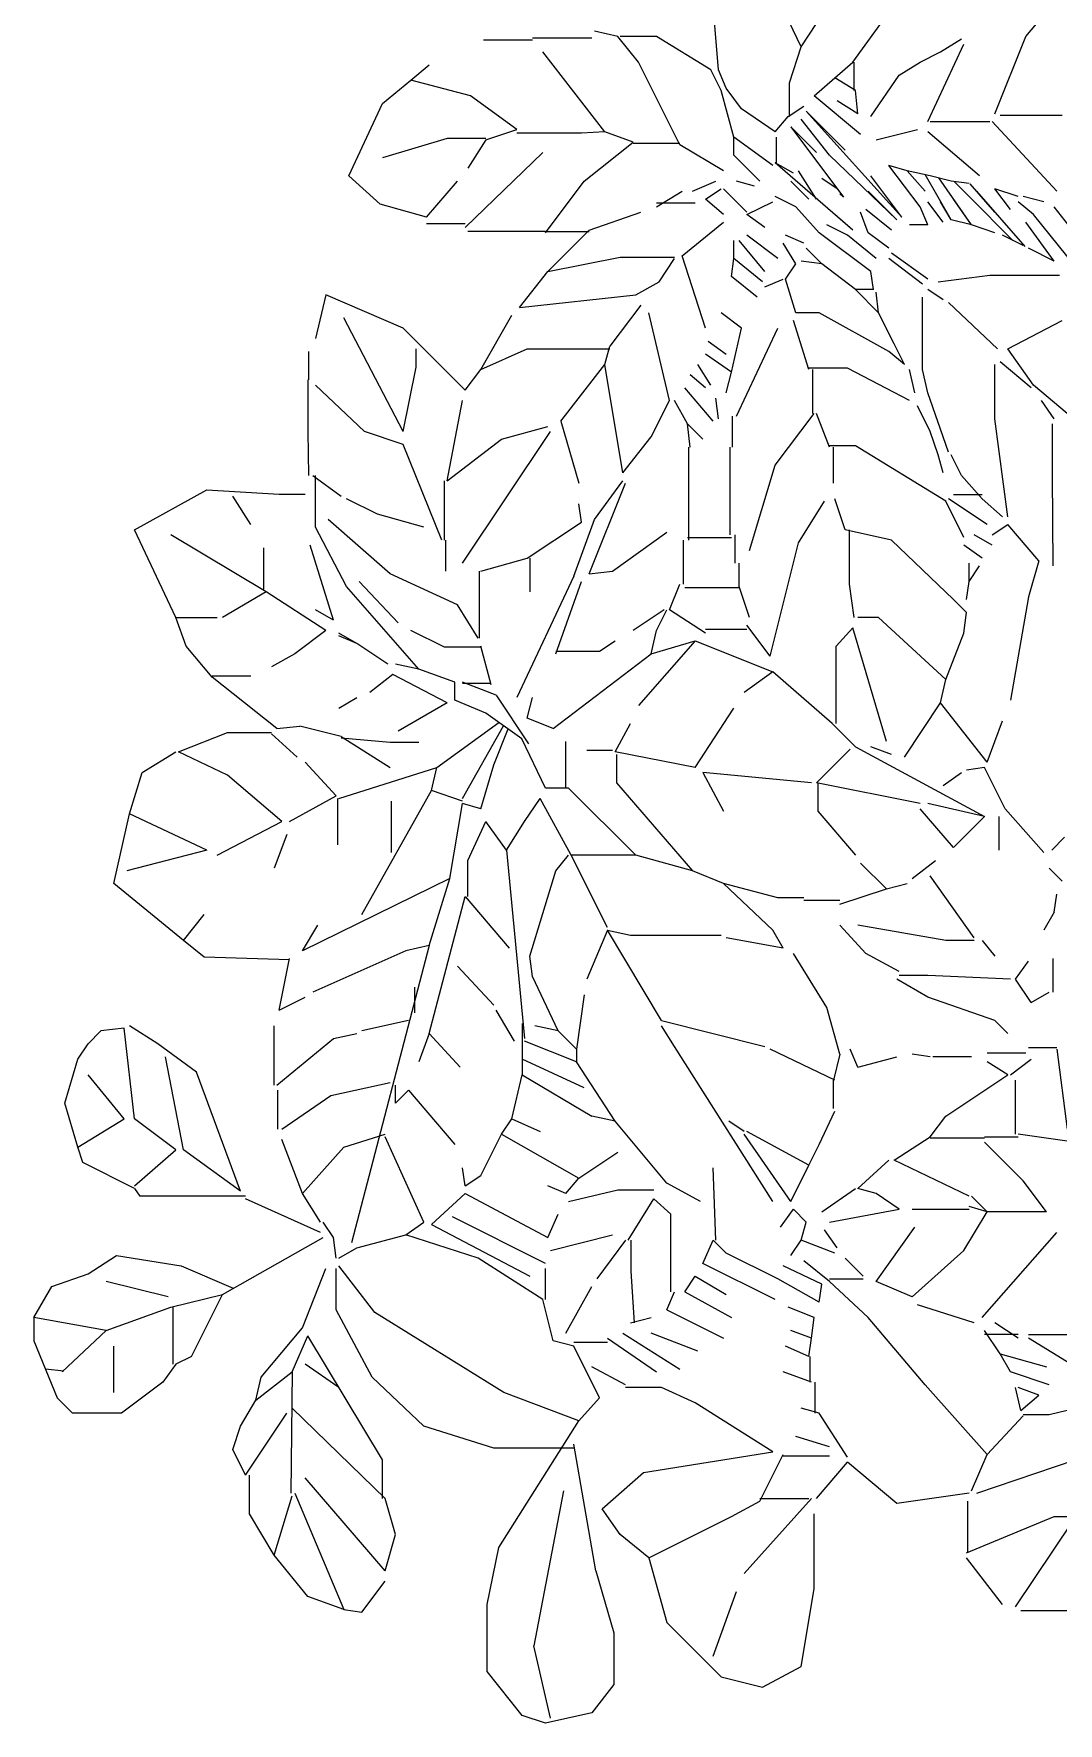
# Model space of a CAD drawing. Header units: millimetres. Extents: x 284148 to 331264, y 78716 to 101523.
# Drawn here: x 307996 to 309450, y 84690 to 87088 of the extents above; entities that cross this region are included whole.
import ezdxf

# ---------------------------------------------------------------- set-up
doc = ezdxf.new("R2010")
doc.units = ezdxf.units.MM

# ---------------------------------------------------------------- blocks, each defined once
blk = doc.blocks.new('A$C45E1185F')
at = {"linetype": 'Continuous'}
for p, q in [((1089, 2453), (1001, 2636.3)), ((1162.4, 2431), (1265, 2574)), ((971.6, 2420), (962.5, 2533.7)), ((1408, 2467.7), (1448.3, 2515.3)), ((828.7, 2467.7), (795.7, 2475)), ((1089, 2453), (1111, 2486)), ((707.7, 2462.2), (638, 2462.2)), ((707.7, 2465.8), (792, 2465.8)), ((858, 2431), (828.7, 2467.7)), ((883.6, 2467.7), (832.3, 2467.7)), ((960.7, 2420), (883.6, 2467.7)), ((1072.5, 2401.7), (1089, 2453)), ((1268.7, 2346.7), (1320, 2456.7)), ((1287, 2445.7), (1316.4, 2464)), ((1364, 2357.7), (1408, 2467.7)), ((535.3, 2405.3), (561, 2427.3)), ((810.3, 2332), (722.3, 2445.7)), ((916.7, 2313.7), (858, 2431)), ((1136.7, 2409), (1162.4, 2431)), ((1164.2, 2390.7), (1164.2, 2431)), ((1228.3, 2412.7), (1257.7, 2431)), ((1257.7, 2431), (1287, 2445.7)), ((495, 2372.3), (535.3, 2405.3)), ((619.7, 2383.3), (535.3, 2405.3)), ((975.3, 2390.7), (960.7, 2420)), ((982.7, 2394.3), (971.6, 2420)), ((1072.5, 2354), (1072.5, 2401.7)), ((1107.3, 2383.3), (1136.7, 2409)), ((1166, 2390.7), (1136.7, 2409)), ((1188, 2354), (1228.3, 2412.7)), ((685.7, 2335.7), (619.7, 2383.3)), ((993.7, 2324.7), (975.3, 2390.7)), ((1004.6, 2365), (982.7, 2394.3)), ((1173.3, 2328.3), (1107.3, 2383.3)), ((1169.7, 2357.7), (1140.3, 2376)), ((1169.7, 2357.7), (1166, 2390.7)), ((447.3, 2269.7), (495, 2372.3)), ((1052.3, 2332), (1004.6, 2365)), ((1052.3, 2332), (1070.7, 2354)), ((1070.7, 2354), (1092.6, 2368.7)), ((1129.3, 2299), (1089, 2350.3)), ((1151.3, 2306.3), (1096.3, 2361.3)), ((1232, 2211), (1096.3, 2361.3)), ((1371.3, 2355.8), (1459.3, 2355.8)), ((641.7, 2321), (685.7, 2335.7)), ((777.3, 2330.2), (685.7, 2330.2)), ((810.3, 2332), (777.3, 2330.2)), ((850.6, 2317.3), (810.3, 2332)), ((1111, 2302.7), (1074.3, 2339.3)), ((1074.3, 2339.3), (1149.3, 2239.3)), ((1195.3, 2321), (1254, 2335.7)), ((1342, 2269.7), (1268.7, 2332)), ((1272.3, 2346.7), (1356.7, 2346.7)), ((1452, 2247.7), (1360.3, 2346.7)), ((586.7, 2322.8), (495, 2295.3)), ((641.7, 2322.8), (586.7, 2322.8)), ((612.4, 2196.3), (722.3, 2302.7)), ((641.7, 2321), (616, 2280.7)), ((781, 2262.3), (850.6, 2317.3)), ((916.7, 2315.5), (850.6, 2315.5)), ((979, 2277), (916.7, 2313.7)), ((1048.7, 2284.3), (993.7, 2324.7)), ((993.7, 2299), (993.7, 2324.7)), ((1054.2, 2288), (1054.2, 2324.7)), ((1030.3, 2262.3), (993.7, 2299)), ((1078, 2273.3), (1052.3, 2288)), ((1162.4, 2192.7), (1052.3, 2288)), ((1129.3, 2299), (1224.7, 2207.3)), ((1239.3, 2277), (1213.7, 2284.3)), ((1257.7, 2225.7), (1213.7, 2284.3)), ((491.4, 2229.3), (447.3, 2269.7)), ((557.3, 2211), (601.3, 2262.3)), ((726, 2189), (781, 2262.3)), ((935, 2247.7), (968, 2262.3)), ((1023, 2255), (997.3, 2262.3)), ((1100, 2236.7), (1074.3, 2262.3)), ((1111, 2236.7), (1085.3, 2277)), ((1140.3, 2251.3), (1118.3, 2266)), ((1232, 2211), (1188, 2269.7)), ((1272.3, 2269.7), (1239.3, 2277)), ((1265, 2247.7), (1239.3, 2277)), ((1301.7, 2207.3), (1265, 2271.5)), ((1301.7, 2262.3), (1272.3, 2269.7)), ((1331, 2200), (1284.3, 2266.7)), ((1327.3, 2258.7), (1301.7, 2262.3)), ((1356.7, 2211), (1306.5, 2261.1)), ((1364, 2218.3), (1328.9, 2258.4)), ((883.6, 2225.7), (920.3, 2247.7)), ((883.6, 2231.2), (938.7, 2231.2)), ((953.3, 2236.7), (975.3, 2251.3)), ((979, 2214.7), (953.3, 2236.7)), ((1012, 2218.3), (979, 2251.3)), ((1012, 2214.7), (1048.7, 2233)), ((1081.7, 2225.7), (1052.3, 2240.3)), ((1149.3, 2239.3), (1144, 2244)), ((1224.7, 2207.3), (1184.3, 2247.7)), ((1290.7, 2203.7), (1268.7, 2233)), ((1301.7, 2207.3), (1287, 2233)), ((1331, 2200), (1305.3, 2236.7)), ((1389.6, 2178), (1327.3, 2240.3)), ((1364, 2218.3), (1338.3, 2247.7)), ((1406.8, 2169.4), (1338.3, 2247.7)), ((1397, 2240.3), (1364, 2251.3)), ((1386, 2222), (1364, 2251.3)), ((1419, 2214.7), (1397, 2233)), ((1433.6, 2233), (1404.3, 2240.3)), ((557.3, 2211), (491.4, 2229.3)), ((788.3, 2192.7), (861.7, 2218.3)), ((1037.6, 2196.3), (1012, 2214.7)), ((1114.6, 2189), (1081.7, 2225.7)), ((1162.4, 2192.7), (1136.7, 2214.7)), ((1184.3, 2189), (1173.3, 2218.3)), ((1217.3, 2192.7), (1180.7, 2222)), ((1268.7, 2200), (1257.7, 2225.7)), ((1331, 2200), (1301.7, 2207.3)), ((1477.7, 2141.3), (1419, 2214.7)), ((1474, 2192.7), (1448.3, 2225.7)), ((612.4, 2201.8), (557.3, 2201.8)), ((726, 2190.8), (616, 2190.8)), ((726, 2190.8), (788.3, 2190.8)), ((729.6, 2134), (788.3, 2192.7)), ((920.3, 2156), (979, 2203.7)), ((1056, 2152.3), (1012, 2185.3)), ((1092.6, 2174.3), (1067, 2185.3)), ((1188, 2134), (1114.6, 2189)), ((1155, 2185.3), (1125.6, 2200)), ((1195.3, 2152.3), (1155, 2185.3)), ((1213.7, 2167), (1184.3, 2189)), ((1268.7, 2200), (1243, 2200)), ((1364, 2189), (1331, 2200)), ((1404.3, 2170.7), (1375, 2185.3)), ((1448.3, 2148.7), (1408, 2203.7)), ((993.7, 2152.3), (993.7, 2178)), ((1037.6, 2134), (1001, 2178)), ((1081.7, 2145), (1063.3, 2174.3)), ((1118.3, 2145), (1096.3, 2167)), ((1268.7, 2123), (1217.3, 2159.7)), ((1448.3, 2148.7), (1411.7, 2167)), ((729.6, 2134), (832.3, 2154.2)), ((832.3, 2154.2), (909.3, 2154.2)), ((887.4, 2119.3), (909.3, 2152.3)), ((953.3, 2053.3), (920.3, 2156)), ((990, 2126.7), (993.7, 2152.3)), ((1034, 2119.3), (993.7, 2152.3)), ((1067, 2123), (1081.7, 2145)), ((1118.3, 2145), (1089, 2148.7)), ((1166, 2108.3), (1118.3, 2145)), ((1261.3, 2115.7), (1213.7, 2152.3)), ((689.3, 2082.7), (729.6, 2134)), ((854.3, 2101), (887.4, 2119.3)), ((1026.7, 2097.3), (990, 2126.7)), ((1037.6, 2112), (1063.3, 2123)), ((1081.7, 2075.3), (1067, 2123)), ((1191.7, 2108.3), (1188, 2134)), ((1283.3, 2119.3), (1356.7, 2128.5)), ((1356.7, 2128.5), (1455.7, 2128.5)), ((414.3, 2101), (399.7, 2038.7)), ((524.3, 2053.3), (414.3, 2101)), ((689.3, 2082.7), (854.3, 2101)), ((861.7, 2086.3), (817.6, 2027.7)), ((1191.7, 2108.3), (1166, 2108.3)), ((1199, 2075.3), (1166, 2108.3)), ((1199, 2075.3), (1195.3, 2104.7)), ((1261.3, 1994.7), (1261.3, 2097.3)), ((1290.7, 2093.7), (1268.7, 2108.3)), ((1367.7, 2024), (1298, 2090)), ((524.3, 1906.7), (440, 2068)), ((634.3, 1994.7), (678.3, 2071.7)), ((902, 1950.7), (872.7, 2075.3)), ((1004.6, 2053.3), (975.3, 2075.3)), ((1100, 1994.7), (1078, 2064.3)), ((1114.6, 2075.3), (1081.7, 2075.3)), ((1213.7, 2020.3), (1114.6, 2075.3)), ((1221, 2031.3), (1199, 2075.3)), ((1382.3, 2024), (1459.3, 2064.3)), ((612.4, 1965.3), (524.3, 2053.3)), ((990, 1991), (1004.6, 2053.3)), ((997.3, 1928.7), (1056, 2053.3)), ((390.5, 1980), (390.5, 2020.3)), ((542.6, 1998.3), (542.6, 2024)), ((634.3, 1994.7), (700.3, 2024)), ((700.3, 2024), (817.6, 2024)), ((810.3, 2002), (817.6, 2027.7)), ((990, 1991), (953.3, 2016.7)), ((957, 2035), (982.7, 2016.7)), ((1235.7, 2002), (1213.7, 2020.3)), ((1235.7, 2002), (1221, 2031.3)), ((1419, 1972.7), (1382.3, 2024)), ((524.3, 1906.7), (542.6, 1998.3)), ((612.4, 1965.3), (634.3, 1994.7)), ((748, 1921.3), (810.3, 2002)), ((836, 1848), (810.3, 2002)), ((960.7, 1972.7), (942.3, 2002)), ((982.7, 1961.7), (990, 1991)), ((1155, 1996.5), (1100, 1996.5)), ((1105.5, 1932.3), (1105.5, 1994.7)), ((1243, 1950.7), (1155, 1996.5)), ((1250.3, 1961.7), (1243, 1994.7)), ((1268.7, 1961.7), (1261.3, 1994.7)), ((1364, 1925), (1364, 2002)), ((1415.3, 1969), (1371.3, 2005.7)), ((389.6, 1906.7), (389.6, 1980)), ((469.3, 1906.7), (399.7, 1972.7)), ((964.3, 1921.3), (924, 1969)), ((953.3, 1969), (931.3, 1987.3)), ((1466.7, 1932.3), (1419, 1972.7)), ((586.7, 1837), (608.6, 1950.7)), ((876.3, 1899.3), (902, 1950.7)), ((927.7, 1917.7), (909.3, 1950.7)), ((971.6, 1925), (968, 1954.3)), ((1272.3, 1906.7), (1254, 1943.3)), ((1287, 1910.3), (1268.7, 1961.7)), ((1448.3, 1925), (1430, 1950.7)), ((748, 1921.3), (773.7, 1833.3)), ((991.8, 1884.7), (991.8, 1928.7)), ((1052.3, 1859), (1107.3, 1932.3)), ((1129.3, 1884.7), (1111, 1932.3)), ((1382.3, 1785.7), (1364, 1925)), ((390.5, 1844.3), (389.6, 1906.7)), ((524.3, 1888.3), (469.3, 1906.7)), ((586.7, 1837), (663.7, 1895.7)), ((608.6, 1719.7), (733.3, 1906.7)), ((663.7, 1895.7), (729.6, 1914)), ((836, 1848), (876.3, 1899.3)), ((949.7, 1895.7), (927.7, 1917.7)), ((931.3, 1884.7), (927.7, 1917.7)), ((1283.3, 1873.7), (1272.3, 1906.7)), ((1298, 1877.3), (1287, 1910.3)), ((1445.6, 1844.3), (1445.6, 1917.7)), ((579.3, 1752.7), (524.3, 1888.3)), ((929.5, 1752.7), (929.5, 1884.7)), ((988.1, 1760), (988.1, 1884.7)), ((1166, 1886.5), (1129.3, 1886.5)), ((1134.8, 1833.3), (1134.8, 1884.7)), ((1294.3, 1807.7), (1166, 1886.5)), ((1290.7, 1848), (1283.3, 1873.7)), ((1316.4, 1844.3), (1301.7, 1873.7)), ((1015.7, 1738), (1052.3, 1859)), ((143, 1767.3), (245.7, 1824.2)), ((245.7, 1824.2), (348.3, 1817.8)), ((396, 1844.3), (436.3, 1815)), ((399.7, 1771), (399.7, 1844.3)), ((583, 1752.7), (583, 1837)), ((788.3, 1705), (839.6, 1833.3)), ((795.7, 1782), (836, 1837)), ((1345.7, 1811.3), (1316.4, 1844.3)), ((1446.5, 1716), (1445.6, 1844.3)), ((308, 1774.7), (282.3, 1815)), ((348.3, 1817.8), (385, 1817.8)), ((487.6, 1789.3), (443.7, 1811.3)), ((777.3, 1778.3), (773.7, 1804)), ((1085.3, 1749), (1122, 1807.7)), ((1151.3, 1767.3), (1136.7, 1811.3)), ((1320, 1756.3), (1294.3, 1807.7)), ((1353, 1774.7), (1298, 1811.3)), ((1345.7, 1816.8), (1305.3, 1816.8)), ((1375, 1785.7), (1345.7, 1811.3)), ((506, 1705), (418, 1782)), ((553.7, 1771), (487.6, 1789.3)), ((700.3, 1727), (777.3, 1778.3)), ((766.4, 1701.3), (795.7, 1782)), ((1360.3, 1760), (1382.3, 1774.7)), ((1426.3, 1723.3), (1382.3, 1774.7)), ((201.7, 1642.7), (143, 1767.3)), ((330, 1679.3), (194.3, 1760)), ((443.7, 1686.7), (399.7, 1771)), ((584.8, 1708.7), (584.8, 1752.7)), ((821.3, 1708.7), (898.3, 1763.7)), ((922.2, 1690.3), (922.2, 1752.7)), ((927.7, 1756.3), (990, 1756.3)), ((995.5, 1719.7), (995.5, 1760)), ((1217.3, 1752.7), (1151.3, 1767.3)), ((1157.8, 1690.3), (1157.8, 1767.3)), ((1305.3, 1668.3), (1217.3, 1752.7)), ((1360.3, 1745.3), (1334.7, 1760)), ((326.3, 1683), (326.3, 1741.7)), ((425.3, 1639), (392.3, 1745.3)), ((634.3, 1708.7), (700.3, 1727)), ((704, 1727), (704, 1679.3)), ((1045, 1587.7), (1085.3, 1749)), ((1345.7, 1727), (1320, 1745.3)), ((601.3, 1661), (506, 1705)), ((632.5, 1613.3), (632.5, 1708.7)), ((788.3, 1705), (821.3, 1708.7)), ((1001, 1686.7), (1001, 1719.7)), ((1327.3, 1694), (1327.3, 1719.7)), ((1327.3, 1694), (1342, 1716)), ((1426.3, 1723.3), (1411.7, 1672)), ((330, 1679.3), (267.6, 1642.7)), ((414.3, 1624.3), (330, 1679.3)), ((546.3, 1569.3), (443.7, 1686.7)), ((517, 1635.3), (462, 1694)), ((766.4, 1701.3), (685.7, 1529)), ((740.7, 1591.3), (777.3, 1694)), ((902, 1653.7), (916.7, 1690.3)), ((1001, 1684.8), (924, 1684.8)), ((1015.7, 1642.7), (1001, 1686.7)), ((1164.2, 1642.7), (1157.8, 1690.3)), ((1323.7, 1668.3), (1327.3, 1694)), ((630.7, 1613.3), (601.3, 1661)), ((1323.7, 1650), (1305.3, 1668.3)), ((1411.7, 1672), (1386, 1525.3)), ((201.7, 1642.7), (260.3, 1642.7)), ((216.4, 1602.3), (201.7, 1642.7)), ((425.3, 1639), (399.7, 1653.7)), ((894.7, 1653.7), (850.6, 1624.3)), ((883.6, 1624.3), (898.3, 1653.7)), ((953.3, 1620.7), (902, 1653.7)), ((1045, 1587.7), (1012, 1631.7)), ((1199, 1642.7), (1169.7, 1642.7)), ((1294.3, 1554.7), (1199, 1642.7)), ((1320, 1620.7), (1323.7, 1650)), ((414.3, 1624.3), (370.3, 1591.3)), ((458.3, 1606), (432.7, 1620.7)), ((458.3, 1606), (432.7, 1617)), ((583, 1600.5), (535.3, 1624.3)), ((803, 1595), (825, 1609.7)), ((938.7, 1609.7), (858, 1518)), ((876.3, 1591.3), (883.6, 1624.3)), ((876.3, 1591.3), (938.7, 1609.7)), ((938.7, 1609.7), (1048.7, 1565.7)), ((953.3, 1626.2), (1012, 1626.2)), ((1138.5, 1602.3), (1162.4, 1628)), ((1210, 1466.7), (1162.4, 1628)), ((1294.3, 1554.7), (1320, 1620.7)), ((253, 1558.3), (216.4, 1602.3)), ((370.3, 1591.3), (337.4, 1573)), ((502.3, 1576.7), (458.3, 1606)), ((634.3, 1600.5), (583, 1600.5)), ((649, 1547.3), (634.3, 1602.3)), ((737, 1485), (876.3, 1591.3)), ((740.7, 1595), (803, 1595)), ((1138.5, 1492.3), (1138.5, 1602.3)), ((253, 1560.2), (308, 1560.2)), ((509.7, 1562), (476.7, 1536.3)), ((586.7, 1521.7), (509.7, 1562)), ((546.3, 1569.3), (513.3, 1576.7)), ((597.7, 1551), (546.3, 1569.3)), ((1048.7, 1565.7), (1008.3, 1536.3)), ((1133, 1492.3), (1048.7, 1565.7)), ((344.7, 1485), (253, 1558.3)), ((597.7, 1525.3), (597.7, 1551)), ((656.3, 1532.7), (608.6, 1551)), ((649, 1549.2), (608.6, 1549.2)), ((1287, 1521.7), (1294.3, 1554.7)), ((432.7, 1514.3), (458.3, 1529)), ((586.7, 1521.7), (517, 1481.3)), ((641.7, 1507), (597.7, 1525.3)), ((656.3, 1532.7), (702.3, 1463.7)), ((700.3, 1499.7), (707.7, 1529)), ((938.7, 1430), (993.7, 1514.3)), ((1235.7, 1444.7), (1287, 1521.7)), ((1353, 1437.3), (1287, 1521.7)), ((344.7, 1485), (377.7, 1488.7)), ((436.3, 1474), (377.7, 1488.7)), ((572, 1430), (660.2, 1493.7)), ((608.6, 1386), (666.8, 1489)), ((692.5, 1470.7), (641.7, 1507)), ((737, 1485), (700.3, 1499.7)), ((825, 1452), (847, 1492.3)), ((1166, 1459.3), (1133, 1492.3)), ((1353, 1437.3), (1375, 1496)), ((205.3, 1452), (275, 1479.5)), ((275, 1479.5), (337.4, 1479.5)), ((337.4, 1477.7), (374, 1444.7)), ((436.3, 1474), (506, 1430)), ((436.3, 1472.2), (506, 1465.8)), ((506, 1465.8), (546.3, 1465.8)), ((652.7, 1433.7), (673, 1484.6)), ((726, 1400.7), (692.5, 1470.7)), ((755.3, 1400.7), (755.3, 1466.7)), ((154, 1422.7), (201.7, 1452)), ((275, 1419), (205.3, 1452)), ((821.3, 1453.8), (784.7, 1453.8)), ((938.7, 1430), (825, 1452)), ((826.8, 1448.3), (826.8, 1408)), ((1111, 1408), (1158.6, 1455.7)), ((1166, 1459.3), (1349.3, 1360.3)), ((1217.3, 1448.3), (1188, 1459.3)), ((135.7, 1364), (154, 1422.7)), ((352, 1353), (275, 1419)), ((429, 1389.7), (385, 1437.3)), ((432.7, 1386), (572, 1430)), ((564.6, 1397), (572, 1430)), ((634.3, 1371.3), (652.7, 1433.7)), ((949.7, 1422.7), (979, 1367.7)), ((1103.7, 1408), (949.7, 1422.7)), ((1290.7, 1404.3), (1316.4, 1422.7)), ((1349.3, 1430), (1323.7, 1426.3)), ((1378.7, 1371.3), (1349.3, 1430)), ((465.7, 1221), (564.6, 1397)), ((608.6, 1382.3), (564.6, 1397)), ((759, 1400.7), (726, 1400.7)), ((854.3, 1305.3), (759, 1400.7)), ((826.8, 1408), (935, 1283.3)), ((1257.7, 1378.7), (1111, 1408)), ((1112.8, 1408), (1112.8, 1367.7)), ((363, 1353), (429, 1389.7)), ((430.8, 1386), (430.8, 1320)), ((507.8, 1309), (507.8, 1382.3)), ((590.3, 1272.3), (608.6, 1378.7)), ((634.3, 1371.3), (608.6, 1378.7)), ((696.6, 1353), (718.7, 1386)), ((762.6, 1305.3), (718.7, 1386)), ((1112.8, 1367.7), (1166, 1305.3)), ((1305.3, 1316.3), (1257.7, 1371.3)), ((1349.3, 1360.3), (1268.7, 1378.7)), ((1433.6, 1309), (1378.7, 1371.3)), ((113.7, 1265), (135.7, 1364)), ((245.7, 1312.7), (135.7, 1364)), ((260.3, 1305.3), (352, 1353)), ((616, 1298), (641.7, 1353)), ((671, 1312.7), (641.7, 1353)), ((671, 1312.7), (696.6, 1353)), ((1305.3, 1316.3), (1349.3, 1360.3)), ((1369.5, 1360.3), (1369.5, 1312.7)), ((359.3, 1334.7), (341, 1287)), ((1444.7, 1312.7), (1463, 1331)), ((245.7, 1312.7), (132, 1283.3)), ((616, 1246.7), (616, 1298)), ((671, 1312.7), (696.6, 1045)), ((740.7, 1283.3), (759, 1305.3)), ((814, 1202.7), (762.6, 1305.3)), ((854.3, 1305.3), (762.6, 1305.3)), ((935, 1283.3), (854.3, 1305.3)), ((1246.6, 1272.3), (1279.6, 1298)), ((590.3, 1272.3), (381.3, 1169.7)), ((561, 1177), (590.3, 1272.3)), ((704, 1162.3), (740.7, 1283.3)), ((979, 1265), (935, 1283.3)), ((1210, 1257.7), (1173.3, 1294.3)), ((1334.7, 1188), (1272.3, 1276)), ((1459.3, 1268.7), (1441, 1287)), ((212.6, 1184.3), (113.7, 1265)), ((1056, 1244.8), (979, 1265)), ((1048.7, 1199), (979, 1265)), ((1144, 1235.7), (1210, 1257.7)), ((1210, 1257.7), (1239.3, 1265)), ((1448.3, 1224.7), (1452, 1250.3)), ((561, 1052.3), (612.4, 1246.7)), ((612.4, 1246.7), (674.7, 1173.3)), ((1092.7, 1244.8), (1056, 1244.8)), ((1144, 1241.2), (1092.7, 1241.2)), ((1448.3, 1224.7), (1433.6, 1199)), ((212.6, 1184.3), (242, 1221)), ((381.3, 1169.7), (403.3, 1206.3)), ((814, 1199), (784.7, 1129.3)), ((891, 1070.7), (814, 1199)), ((814, 1199), (847, 1191.7)), ((1063.3, 1173.3), (1048.7, 1199)), ((1180.7, 1166), (1144, 1206.3)), ((1294.3, 1184.3), (1169.7, 1206.3)), ((242, 1160.5), (212.6, 1184.3)), ((561, 1177), (451, 755.3)), ((561, 1177), (528, 1169.7)), ((847, 1191.7), (975.3, 1191.7)), ((1063.3, 1173.3), (982.7, 1188)), ((1334.7, 1184.3), (1294.3, 1184.3)), ((1345.7, 1184.3), (1364, 1162.3)), ((363, 1156.8), (242, 1160.5)), ((348.3, 1085.3), (363, 1158.7)), ((528, 1169.7), (396, 1111)), ((707.7, 1133), (704, 1162.3)), ((1125.6, 1089), (1078, 1166)), ((1228.3, 1140.3), (1180.7, 1166)), ((1393.3, 1129.3), (1411.7, 1155)), ((1446.5, 1111), (1446.5, 1158.7)), ((652.7, 1092.7), (601.3, 1147.7)), ((744.3, 1056), (707.7, 1133)), ((1268.7, 1103.7), (1224.7, 1129.3)), ((1268.7, 1134.8), (1228.3, 1134.8)), ((1386, 1129.3), (1268.7, 1134.8)), ((1415.3, 1096.3), (1393.3, 1129.3)), ((348.3, 1085.3), (385, 1103.7)), ((540.8, 1081.7), (540.8, 1118.3)), ((781, 1107.3), (770, 1030.3)), ((1364, 1070.7), (1268.7, 1103.7)), ((1415.3, 1096.3), (1441, 1111)), ((682, 1041.3), (656.3, 1085.3)), ((1144, 1023), (1125.6, 1089)), ((95.3, 1056), (77, 1037.7)), ((128.3, 1059.7), (95.3, 1056)), ((143, 931.3), (128.3, 1059.7)), ((176, 1037.7), (135.7, 1063.3)), ((341, 979), (341, 1063.3)), ((531.7, 1070.7), (465.7, 1056)), ((693.1, 1066.5), (693, 993.7)), ((744.3, 1056), (711.3, 1063.3)), ((770, 1030.3), (744.3, 1056)), ((891, 1070.7), (1037.6, 1034)), ((909.3, 1034), (891, 1063.3)), ((1364, 1070.7), (1382.3, 1052.3)), ((62.4, 1015.7), (77, 1037.7)), ((231, 997.3), (176, 1037.7)), ((344.7, 979), (425.3, 1045)), ((425.3, 1045), (458.3, 1052.3)), ((561, 1052.3), (546.3, 1012)), ((561, 1052.3), (605, 1004.7)), ((770, 1012), (696.6, 1041.3)), ((1048.7, 814), (909.3, 1034)), ((1452, 1032.2), (1411.7, 1032.2)), ((44, 953.3), (62.4, 1015.7)), ((212.6, 887.3), (187, 1019.3)), ((781, 975.3), (693, 1015.7)), ((770, 1030.3), (770, 1012)), ((825, 927.7), (770, 1012)), ((1136.7, 986.3), (1045, 1030.3)), ((1144, 1023), (1134.8, 986.3)), ((1169.7, 1004.7), (1158.6, 1030.3)), ((1169.7, 1004.7), (1224.7, 1019.3)), ((1272.3, 1019.3), (1246.6, 1023)), ((1331, 1019.3), (1276, 1019.3)), ((1353, 1024.8), (1408, 1024.8)), ((1382.3, 993.7), (1353, 1012)), ((1386, 993.7), (1415.3, 1015.7)), ((1452, 1030.3), (1466.7, 916.7)), ((128.3, 931.3), (77, 993.7)), ((293.3, 828.7), (231, 997.3)), ((678.3, 931.3), (693, 993.7)), ((693, 993.7), (792, 935)), ((1134.8, 946), (1134.8, 986.3)), ((1294.3, 935), (1382.3, 993.7)), ((1393.3, 909.3), (1393.3, 986.3)), ((346.5, 916.7), (346.5, 971.7)), ((352, 916.7), (421.6, 964.3)), ((421.6, 964.3), (506, 982.7)), ((513.3, 953.3), (513.3, 979)), ((513.3, 953.3), (531.7, 971.7)), ((531.7, 971.7), (597.7, 894.7)), ((62.4, 891), (44, 953.3)), ((1114.6, 894.7), (1136.7, 942.3)), ((62.4, 891), (128.3, 931.3)), ((201.7, 887.3), (143, 931.3)), ((663.7, 909.3), (678.3, 931.3)), ((678.3, 931.3), (718.7, 913)), ((825, 927.7), (792, 935)), ((898.3, 839.7), (825, 927.7)), ((1008.3, 913), (986.3, 927.7)), ((1100, 865.3), (1012, 913)), ((1272.3, 905.7), (1294.3, 935)), ((69.7, 869), (62.4, 891)), ((143, 836), (201.7, 887.3)), ((293.3, 828.7), (212.6, 887.3)), ((381.3, 825), (352, 902)), ((381.3, 825), (440, 891)), ((440, 891), (498.7, 909.3)), ((553.7, 784.7), (498.7, 905.7)), ((634.3, 850.7), (663.7, 909.3)), ((663.7, 909.3), (773.7, 847)), ((1074.3, 814), (1008.3, 909.3)), ((1100, 865.3), (1114.6, 894.7)), ((1221, 872.7), (1272.3, 905.7)), ((1349.3, 903.8), (1272.3, 903.8)), ((1349.3, 905.7), (1397, 905.7)), ((1404.3, 843.3), (1349.3, 898.3)), ((1499.7, 894.7), (1397, 909.3)), ((143, 832.3), (69.7, 869)), ((773.7, 847), (828.7, 883.7)), ((1074.3, 814), (1100, 865.3)), ((1169.7, 832.3), (1213.7, 872.7)), ((1327.3, 821.3), (1221, 872.7)), ((612.4, 836), (608.6, 861.7)), ((612.4, 836), (634.3, 850.7)), ((755.3, 825), (773.7, 847)), ((946, 814), (898.3, 839.7)), ((968, 759), (964.3, 861.7)), ((1437.4, 799.3), (1404.3, 843.3)), ((143, 832.3), (150.3, 821.3)), ((300.6, 821.3), (150.3, 821.3)), ((407, 770), (300.6, 817.7)), ((407, 784.7), (381.3, 825)), ((564.6, 781), (612.4, 825)), ((612.4, 825), (729.6, 762.7)), ((755.3, 825), (729.6, 836)), ((759, 814), (828.7, 830.5)), ((828.7, 830.5), (880, 830.5)), ((843.3, 759), (880, 817.7)), ((903.9, 795.7), (880, 817.7)), ((1118.3, 799.3), (1166, 832.3)), ((1195.3, 825), (1169.7, 832.3)), ((1228.3, 803), (1195.3, 825)), ((1353, 799.3), (1331, 821.3)), ((726, 726), (594, 792)), ((729.6, 762.7), (744.3, 795.7)), ((903.9, 685.7), (903.9, 795.7)), ((1059.7, 777.3), (1078, 803)), ((1096.3, 784.7), (1078, 803)), ((1129.3, 784.7), (1228.3, 803)), ((1246.6, 803), (1327.3, 803)), ((1320, 744.3), (1353, 799.3)), ((1353, 799.3), (1327.3, 806.7)), ((1437.4, 799.3), (1353, 799.3)), ((425.3, 762.7), (410.7, 784.7)), ((528, 766.3), (553.7, 784.7)), ((564.6, 781), (704, 707.7)), ((1089, 759), (1096.3, 784.7)), ((1140.3, 748), (1122, 773.7)), ((1195.3, 700.3), (1250.3, 777.3)), ((1345.7, 649), (1452, 770)), ((267.7, 682), (410.7, 762.7)), ((429, 733.3), (425.3, 762.7)), ((432.7, 733.3), (458.3, 748)), ((458.3, 748), (528, 766.3)), ((630.7, 733.3), (528, 766.3)), ((733.3, 744.3), (821.3, 766.3)), ((839.6, 759), (799.3, 704)), ((847.9, 715), (847.9, 759)), ((949.7, 726), (964.3, 759)), ((982.7, 740.7), (964.3, 759)), ((1074.3, 737), (1089, 759)), ((1136.7, 740.7), (1089, 759)), ((1246.6, 678.3), (1320, 744.3)), ((77, 711.3), (117.3, 737)), ((117.3, 737), (209, 722.3)), ((209, 722.3), (283, 690.6)), ((484, 656.3), (432.7, 722.3)), ((722.3, 674.7), (630.7, 733.3)), ((1052.3, 674.7), (949.7, 726)), ((1056, 704), (982.7, 740.7)), ((1118.3, 696.7), (1063.3, 722.3)), ((1129.3, 700.3), (1092.7, 729.7)), ((1177, 707.7), (1151.3, 733.3)), ((25.6, 693), (77, 711.3)), ((190.7, 678.3), (102.7, 700.3)), ((381.3, 634.3), (414.3, 718.7)), ((429, 660), (429, 718.7)), ((726, 674.7), (726, 718.7)), ((852.5, 641.7), (847.9, 715)), ((924, 685.7), (938.7, 707.7)), ((938.7, 707.7), (982.7, 682)), ((1114.6, 671), (1056, 704)), ((1114.6, 671), (1118.3, 696.7)), ((1129.3, 704), (1177, 704)), ((1184.3, 649), (1129.3, 700.3)), ((1246.6, 678.3), (1195.3, 700.3)), ((0, 649), (25.6, 693)), ((194.3, 663.7), (267.7, 682)), ((223.7, 594), (267.7, 682)), ((737, 616), (722.3, 674.7)), ((755.3, 627), (792, 693)), ((898.3, 660), (909.3, 685.7)), ((924, 685.7), (990, 649)), ((0, 649), (0, 616)), ((102.7, 630.7), (0, 649)), ((102.7, 630.7), (194.3, 663.7)), ((198, 583), (198, 663.7)), ((480.3, 564.7), (429, 660)), ((667.3, 542.7), (484, 656.3)), ((847, 641.7), (876.3, 649)), ((898.3, 660), (979, 619.7)), ((1107.3, 649), (1070.7, 663.7)), ((1103.7, 619.7), (1107.3, 649)), ((1265, 553.7), (1184.3, 649)), ((1334.7, 641.7), (1254, 667.3)), ((102.7, 630.7), (40.3, 572)), ((322.7, 564.7), (381.3, 634.3)), ((836, 627), (916.7, 575.7)), ((942.3, 601.3), (876.3, 627)), ((1103.7, 619.7), (1074.3, 630.7)), ((1371.3, 597.7), (1349.3, 630.7)), ((1397, 625.2), (1349.3, 625.2)), ((1397, 619.7), (1364, 641.7)), ((1411.7, 625.2), (1466.7, 625.2)), ((0, 616), (33, 535.3)), ((113.7, 542.7), (113.7, 608.7)), ((366.7, 572), (388.7, 623.3)), ((495, 447.3), (388.7, 623.3)), ((766.4, 608.7), (737, 616)), ((766.4, 614.2), (814, 614.2)), ((803, 535.3), (766.4, 608.7)), ((814, 619.7), (883.6, 572)), ((1100, 594), (1067, 608.7)), ((1100, 594), (1103.7, 619.7)), ((1477.7, 579.3), (1411.7, 619.7)), ((42.5, 572.9), (16.5, 575.7)), ((201.7, 583), (183.3, 557.3)), ((223.7, 594), (201.7, 583)), ((432.7, 550), (385, 583)), ((839.6, 553.7), (792, 579.3)), ((1101.8, 557.3), (1101.8, 594)), ((1386, 572), (1371.3, 597.7)), ((1371.3, 597.7), (1437.4, 579.3)), ((183.3, 557.3), (124.7, 513.3)), ((315.3, 531.7), (366.7, 572)), ((315.3, 531.7), (322.7, 564.7)), ((366.7, 572), (364.8, 399.7)), ((553.7, 495), (480.3, 564.7)), ((1103.7, 557.3), (1063.3, 572)), ((1109.1, 513.3), (1109.1, 557.3)), ((1353, 454.7), (1265, 553.7)), ((1441, 553.7), (1386, 572)), ((55, 513.3), (33, 535.3)), ((293.3, 495), (315.3, 531.7)), ((773.7, 502.3), (667.3, 542.7)), ((773.7, 502.3), (803, 535.3)), ((891, 550), (839.6, 550)), ((938.7, 528), (891, 550)), ((1048.7, 458.3), (938.7, 528)), ((1400.6, 517), (1393.3, 550)), ((1426.3, 539), (1397, 550)), ((1400.6, 517), (1426.3, 539)), ((1441, 511.5), (1532.7, 533.5)), ((124.7, 513.3), (55, 513.3)), ((300.6, 425.3), (359.3, 513.3)), ((498.7, 392.3), (366.7, 520.7)), ((1114.6, 513.3), (1089, 520.7)), ((1155, 451), (1114.6, 513.3)), ((1353, 454.7), (1404.3, 509.7)), ((1404.3, 511.5), (1441, 511.5)), ((282.3, 462), (293.3, 495)), ((652.7, 463.8), (553.7, 495)), ((660, 322.7), (773.7, 502.3)), ((1129.3, 465.7), (1081.7, 480.3)), ((300.6, 425.3), (282.3, 462)), ((766.4, 463.8), (652.7, 463.8)), ((797.5, 289.7), (766.4, 469.3)), ((865.3, 429), (1048.7, 458.3)), ((495, 392.3), (495, 447.3)), ((1030.3, 388.7), (1063.3, 454.7)), ((1063.3, 452.8), (1129.3, 452.8)), ((1111, 392.3), (1155, 443.7)), ((1224.7, 385), (1155, 443.7)), ((1331, 403.3), (1353, 454.7)), ((1338.3, 399.7), (1477.7, 447.3)), ((306.2, 370.3), (306.2, 425.3)), ((498.7, 289.7), (385, 421.7)), ((806.7, 377.7), (865.3, 429)), ((341, 311.7), (366.7, 396)), ((370.3, 399.7), (440, 234.7)), ((513.3, 341), (498.7, 392.3)), ((751.7, 403.3), (709.5, 183.3)), ((990, 366.7), (1030.3, 388.7)), ((1103.7, 392.3), (1008.3, 286)), ((1030.3, 392.3), (1100, 392.3)), ((1327.3, 399.7), (1224.7, 385)), ((1325.5, 315.3), (1325.5, 388.7)), ((341, 311.7), (306.2, 370.3)), ((832.3, 341), (806.7, 377.7)), ((872.7, 308), (990, 366.7)), ((1107.3, 264), (1107.3, 370.3)), ((1323.7, 315.3), (1448.3, 366.7)), ((1448.3, 366.7), (1474, 366.7)), ((498.7, 289.7), (513.3, 341)), ((872.7, 308), (832.3, 341)), ((1393.3, 238.3), (1474, 359.3)), ((643.5, 242), (660, 322.7)), ((388.7, 253), (341, 311.7)), ((797.5, 289.7), (823.2, 201.7)), ((872.7, 308), (898.3, 216.3)), ((1375, 242), (1323.7, 308)), ((465.7, 231), (498.7, 275)), ((1089, 154), (1107.3, 264)), ((440, 234.7), (388.7, 253)), ((643.5, 146.7), (643.5, 242)), ((964.3, 168.7), (997.3, 260.3)), ((440, 234.7), (465.7, 231)), ((898.3, 216.3), (975.3, 139.3)), ((1496, 232.8), (1400.6, 232.8)), ((823.2, 201.7), (823.2, 128.3)), ((733.3, 80.7), (709.5, 183.3)), ((693, 84.3), (643.5, 146.7)), ((1034, 124.7), (1089, 154)), ((823.2, 128.3), (792, 88)), ((975.3, 139.3), (1034, 124.7)), ((726, 73.3), (693, 84.3)), ((792, 88), (726, 73.3))]:
    blk.add_line(p, q, dxfattribs=at)

msp = doc.modelspace()

# ---------------------------------------------------------------- block references
msp.add_blockref('A$C45E1185F', (307996.3, 84617.1))

doc.saveas('drawing.dxf')
